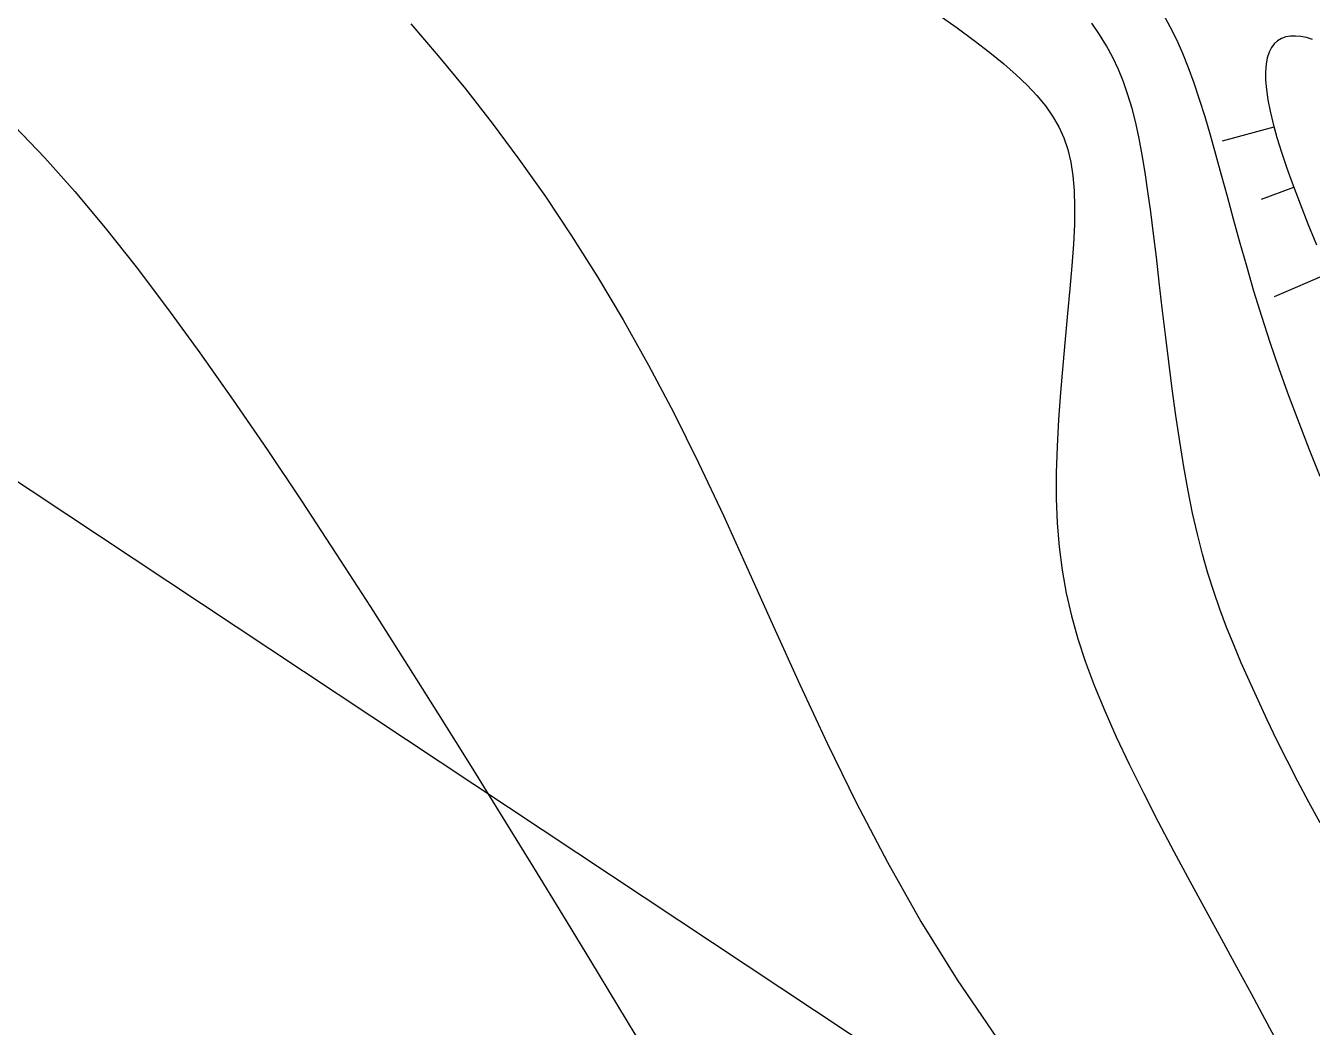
# Model space of a CAD drawing. Header units: millimetres. Extents: x 501029 to 503193, y 1805862 to 1807132.
# Drawn here: x 502188.05 to 502213.14, y 1806475.19 to 1806494.71 of the extents above; entities that cross this region are included whole.
import ezdxf

# ---------------------------------------------------------------- set-up
doc = ezdxf.new("R2010")
doc.units = ezdxf.units.MM
doc.header["$LTSCALE"] = 12
doc.header["$MEASUREMENT"] = 0
for name, color, linetype in [('3', 7, 'CONTINUOUS'), ('DM0', 7, 'CONTINUOUS'), ('DM1', 4, 'CONTINUOUS')]:
    doc.layers.add(name, color=color, linetype=linetype)

msp = doc.modelspace()

# ---------------------------------------------------------------- linework, layer by layer
at = {"layer": '3', "color": 1, "linetype": 'Continuous', "flags": 128}
msp.add_lwpolyline([(502734.468, 1805863.404), (502565.854, 1806180.86), (502440.381, 1806356.363), (502262.265, 1806436.523), (502063.939, 1806567.977), (501955.637, 1806637.827), (501772.776, 1806767.939), (501708.223, 1807014.777), (501705.5739999999, 1807125.556)], dxfattribs=at)
at = {"layer": 'DM0'}
msp.add_lwpolyline([(502195.5559886657, 1806494.74679633), (502196.0915823928, 1806494.126089275), (502196.6218716481, 1806493.481844731), (502197.1472014147, 1806492.811815958), (502197.6675670533, 1806492.113250391), (502198.1829639241, 1806491.383395467), (502198.6933873876, 1806490.619498621), (502199.1988328038, 1806489.818807288), (502199.6992955334, 1806488.978568905), (502200.1947709366, 1806488.096030906), (502200.6852543738, 1806487.168440728), (502201.1707412051, 1806486.193045806), (502201.6524558387, 1806485.168884692), (502202.1365388727, 1806484.102160403), (502202.6303599526, 1806483.00086707), (502203.1412887243, 1806481.872998825), (502203.6766948333, 1806480.726549801), (502204.2439479255, 1806479.569514131), (502204.8504176463, 1806478.409885946), (502205.5034736419, 1806477.255659379), (502206.2104855575, 1806476.114828562), (502206.9788230391, 1806474.995387628)], dxfattribs=at)
at = {"layer": 'DM1'}
for p, q in [((502211.3884357287, 1806492.466407754), (502212.3901445636, 1806492.743964603)), ((502212.146843696, 1806491.330162471), (502212.7739784967, 1806491.56816262)), ((502212.3996457461, 1806489.436421624), (502213.458301092, 1806489.888125538))]:
    msp.add_line(p, q, dxfattribs=at)
for points, elevation in [([(502205.839001521, 1806494.934687925), (502206.2092569761, 1806494.671229766), (502206.5453012896, 1806494.424431549), (502206.8487171836, 1806494.191739561), (502207.1210873799, 1806493.970600089), (502207.3639946003, 1806493.758459419), (502207.5790215668, 1806493.552763838), (502207.767751001, 1806493.350959633), (502207.931765625, 1806493.15049309), (502208.0725669951, 1806492.94860782), (502208.1913320073, 1806492.74173673), (502208.2891563921, 1806492.526110052), (502208.3671358799, 1806492.297958016), (502208.4263662012, 1806492.053510854), (502208.4679430865, 1806491.788998797), (502208.4929622665, 1806491.500652077), (502208.5025194714, 1806491.184700924), (502208.497710432, 1806490.837375569), (502208.4796308786, 1806490.454906245), (502208.449709887, 1806490.035152993), (502208.4107099134, 1806489.582495106), (502208.3657267597, 1806489.102941687), (502208.317856227, 1806488.602501838), (502208.270194117, 1806488.087184664), (502208.2258362313, 1806487.562999268), (502208.1878783715, 1806487.035954752), (502208.1594163388, 1806486.512060221), (502208.1435459352, 1806485.997324777), (502208.1433629618, 1806485.497757525), (502208.1615922154, 1806485.017558801), (502208.1994744721, 1806484.553693885), (502208.2578795036, 1806484.101319292), (502208.3376770806, 1806483.655591533), (502208.4397369749, 1806483.211667125), (502208.5649289579, 1806482.764702581), (502208.7141228005, 1806482.309854413), (502208.8881882743, 1806481.842279137), (502209.0879951504, 1806481.357133267), (502209.3144132004, 1806480.849573315), (502209.5672831003, 1806480.316645632), (502209.8423291463, 1806479.762955908), (502210.1342465393, 1806479.194999668), (502210.4377304803, 1806478.619272437), (502210.7474761702, 1806478.042269741), (502211.0581788101, 1806477.470487106), (502211.3645336009, 1806476.910420056), (502211.6612357435, 1806476.368564118), (502211.9429804391, 1806475.851414817), (502212.2044628886, 1806475.365467678), (502212.4418102912, 1806474.915811358)], 1), ([(502205.839001521, 1806494.934687925), (502206.2092569761, 1806494.671229766), (502206.5453012896, 1806494.424431549), (502206.8487171836, 1806494.191739561), (502207.1210873799, 1806493.970600089), (502207.3639946003, 1806493.758459419), (502207.5790215668, 1806493.552763838), (502207.767751001, 1806493.350959633), (502207.931765625, 1806493.15049309), (502208.0725669951, 1806492.94860782), (502208.1913320073, 1806492.74173673), (502208.2891563921, 1806492.526110052), (502208.3671358799, 1806492.297958016), (502208.4263662012, 1806492.053510854), (502208.4679430865, 1806491.788998797), (502208.4929622665, 1806491.500652077), (502208.5025194714, 1806491.184700924), (502208.497710432, 1806490.837375569), (502208.4796308786, 1806490.454906245), (502208.449709887, 1806490.035152993), (502208.4107099134, 1806489.582495106), (502208.3657267597, 1806489.102941687), (502208.317856227, 1806488.602501838), (502208.270194117, 1806488.087184664), (502208.2258362313, 1806487.562999268), (502208.1878783715, 1806487.035954752), (502208.1594163388, 1806486.512060221), (502208.1435459352, 1806485.997324777), (502208.1433629618, 1806485.497757525), (502208.1615922154, 1806485.017558801), (502208.1994744721, 1806484.553693885), (502208.2578795036, 1806484.101319292), (502208.3376770806, 1806483.655591533), (502208.4397369749, 1806483.211667125), (502208.5649289579, 1806482.764702581), (502208.7141228005, 1806482.309854413), (502208.8881882743, 1806481.842279137), (502209.0879951504, 1806481.357133267), (502209.3144132004, 1806480.849573315), (502209.5672831003, 1806480.316645632), (502209.8423291463, 1806479.762955908), (502210.1342465393, 1806479.194999668), (502210.4377304803, 1806478.619272437), (502210.7474761702, 1806478.042269741), (502211.0581788101, 1806477.470487106), (502211.3645336009, 1806476.910420056), (502211.6612357435, 1806476.368564118), (502211.9429804391, 1806475.851414817), (502212.2044628886, 1806475.365467678), (502212.4418102912, 1806474.915811358)], 1), ([(502205.839001521, 1806494.934687925), (502206.2092569761, 1806494.671229766), (502206.5453012896, 1806494.424431549), (502206.8487171836, 1806494.191739561), (502207.1210873799, 1806493.970600089), (502207.3639946003, 1806493.758459419), (502207.5790215668, 1806493.552763838), (502207.767751001, 1806493.350959633), (502207.931765625, 1806493.15049309), (502208.0725669951, 1806492.94860782), (502208.1913320073, 1806492.74173673), (502208.2891563921, 1806492.526110052), (502208.3671358799, 1806492.297958016), (502208.4263662012, 1806492.053510854), (502208.4679430865, 1806491.788998797), (502208.4929622665, 1806491.500652077), (502208.5025194714, 1806491.184700924), (502208.497710432, 1806490.837375569), (502208.4796308786, 1806490.454906245), (502208.449709887, 1806490.035152993), (502208.4107099134, 1806489.582495106), (502208.3657267597, 1806489.102941687), (502208.317856227, 1806488.602501838), (502208.270194117, 1806488.087184664), (502208.2258362313, 1806487.562999268), (502208.1878783715, 1806487.035954752), (502208.1594163388, 1806486.512060221), (502208.1435459352, 1806485.997324777), (502208.1433629618, 1806485.497757525), (502208.1615922154, 1806485.017558801), (502208.1994744721, 1806484.553693885), (502208.2578795036, 1806484.101319292), (502208.3376770806, 1806483.655591533), (502208.4397369749, 1806483.211667125), (502208.5649289579, 1806482.764702581), (502208.7141228005, 1806482.309854413), (502208.8881882743, 1806481.842279137), (502209.0879951504, 1806481.357133267), (502209.3144132004, 1806480.849573315), (502209.5672831003, 1806480.316645632), (502209.8423291463, 1806479.762955908), (502210.1342465393, 1806479.194999668), (502210.4377304803, 1806478.619272437), (502210.7474761702, 1806478.042269741), (502211.0581788101, 1806477.470487106), (502211.3645336009, 1806476.910420056), (502211.6612357435, 1806476.368564118), (502211.9429804391, 1806475.851414817), (502212.2044628886, 1806475.365467678), (502212.4418102912, 1806474.915811358)], 1), ([(502205.839001521, 1806494.934687925), (502206.2092569761, 1806494.671229766), (502206.5453012896, 1806494.424431549), (502206.8487171836, 1806494.191739561), (502207.1210873799, 1806493.970600089), (502207.3639946003, 1806493.758459419), (502207.5790215668, 1806493.552763838), (502207.767751001, 1806493.350959633), (502207.931765625, 1806493.15049309), (502208.0725669951, 1806492.94860782), (502208.1913320073, 1806492.74173673), (502208.2891563921, 1806492.526110052), (502208.3671358799, 1806492.297958016), (502208.4263662012, 1806492.053510854), (502208.4679430865, 1806491.788998797), (502208.4929622665, 1806491.500652077), (502208.5025194714, 1806491.184700924), (502208.497710432, 1806490.837375569), (502208.4796308786, 1806490.454906245), (502208.449709887, 1806490.035152993), (502208.4107099134, 1806489.582495106), (502208.3657267597, 1806489.102941687), (502208.317856227, 1806488.602501838), (502208.270194117, 1806488.087184664), (502208.2258362313, 1806487.562999268), (502208.1878783715, 1806487.035954752), (502208.1594163388, 1806486.512060221), (502208.1435459352, 1806485.997324777), (502208.1433629618, 1806485.497757525), (502208.1615922154, 1806485.017558801), (502208.1994744721, 1806484.553693885), (502208.2578795036, 1806484.101319292), (502208.3376770806, 1806483.655591533), (502208.4397369749, 1806483.211667125), (502208.5649289579, 1806482.764702581), (502208.7141228005, 1806482.309854413), (502208.8881882743, 1806481.842279137), (502209.0879951504, 1806481.357133267), (502209.3144132004, 1806480.849573315), (502209.5672831003, 1806480.316645632), (502209.8423291463, 1806479.762955908), (502210.1342465393, 1806479.194999668), (502210.4377304803, 1806478.619272437), (502210.7474761702, 1806478.042269741), (502211.0581788101, 1806477.470487106), (502211.3645336009, 1806476.910420056), (502211.6612357435, 1806476.368564118), (502211.9429804391, 1806475.851414817), (502212.2044628886, 1806475.365467678), (502212.4418102912, 1806474.915811358)], 1), ([(502205.839001521, 1806494.934687925), (502206.2092569761, 1806494.671229766), (502206.5453012896, 1806494.424431549), (502206.8487171836, 1806494.191739561), (502207.1210873799, 1806493.970600089), (502207.3639946003, 1806493.758459419), (502207.5790215668, 1806493.552763838), (502207.767751001, 1806493.350959633), (502207.931765625, 1806493.15049309), (502208.0725669951, 1806492.94860782), (502208.1913320073, 1806492.74173673), (502208.2891563921, 1806492.526110052), (502208.3671358799, 1806492.297958016), (502208.4263662012, 1806492.053510854), (502208.4679430865, 1806491.788998797), (502208.4929622665, 1806491.500652077), (502208.5025194714, 1806491.184700924), (502208.497710432, 1806490.837375569), (502208.4796308786, 1806490.454906245), (502208.449709887, 1806490.035152993), (502208.4107099134, 1806489.582495106), (502208.3657267597, 1806489.102941687), (502208.317856227, 1806488.602501838), (502208.270194117, 1806488.087184664), (502208.2258362313, 1806487.562999268), (502208.1878783715, 1806487.035954752), (502208.1594163388, 1806486.512060221), (502208.1435459352, 1806485.997324777), (502208.1433629618, 1806485.497757525), (502208.1615922154, 1806485.017558801), (502208.1994744721, 1806484.553693885), (502208.2578795036, 1806484.101319292), (502208.3376770806, 1806483.655591533), (502208.4397369749, 1806483.211667125), (502208.5649289579, 1806482.764702581), (502208.7141228005, 1806482.309854413), (502208.8881882743, 1806481.842279137), (502209.0879951504, 1806481.357133267), (502209.3144132004, 1806480.849573315), (502209.5672831003, 1806480.316645632), (502209.8423291463, 1806479.762955908), (502210.1342465393, 1806479.194999668), (502210.4377304803, 1806478.619272437), (502210.7474761702, 1806478.042269741), (502211.0581788101, 1806477.470487106), (502211.3645336009, 1806476.910420056), (502211.6612357435, 1806476.368564118), (502211.9429804391, 1806475.851414817), (502212.2044628886, 1806475.365467678), (502212.4418102912, 1806474.915811358)], 1), ([(502205.839001521, 1806494.934687925), (502206.2092569761, 1806494.671229766), (502206.5453012896, 1806494.424431549), (502206.8487171836, 1806494.191739561), (502207.1210873799, 1806493.970600089), (502207.3639946003, 1806493.758459419), (502207.5790215668, 1806493.552763838), (502207.767751001, 1806493.350959633), (502207.931765625, 1806493.15049309), (502208.0725669951, 1806492.94860782), (502208.1913320073, 1806492.74173673), (502208.2891563921, 1806492.526110052), (502208.3671358799, 1806492.297958016), (502208.4263662012, 1806492.053510854), (502208.4679430865, 1806491.788998797), (502208.4929622665, 1806491.500652077), (502208.5025194714, 1806491.184700924), (502208.497710432, 1806490.837375569), (502208.4796308786, 1806490.454906245), (502208.449709887, 1806490.035152993), (502208.4107099134, 1806489.582495106), (502208.3657267597, 1806489.102941687), (502208.317856227, 1806488.602501838), (502208.270194117, 1806488.087184664), (502208.2258362313, 1806487.562999268), (502208.1878783715, 1806487.035954752), (502208.1594163388, 1806486.512060221), (502208.1435459352, 1806485.997324777), (502208.1433629618, 1806485.497757525), (502208.1615922154, 1806485.017558801), (502208.1994744721, 1806484.553693885), (502208.2578795036, 1806484.101319292), (502208.3376770806, 1806483.655591533), (502208.4397369749, 1806483.211667125), (502208.5649289579, 1806482.764702581), (502208.7141228005, 1806482.309854413), (502208.8881882743, 1806481.842279137), (502209.0879951504, 1806481.357133267), (502209.3144132004, 1806480.849573315), (502209.5672831003, 1806480.316645632), (502209.8423291463, 1806479.762955908), (502210.1342465393, 1806479.194999668), (502210.4377304803, 1806478.619272437), (502210.7474761702, 1806478.042269741), (502211.0581788101, 1806477.470487106), (502211.3645336009, 1806476.910420056), (502211.6612357435, 1806476.368564118), (502211.9429804391, 1806475.851414817), (502212.2044628886, 1806475.365467678), (502212.4418102912, 1806474.915811358)], 1), ([(502205.839001521, 1806494.934687925), (502206.2092569761, 1806494.671229766), (502206.5453012896, 1806494.424431549), (502206.8487171836, 1806494.191739561), (502207.1210873799, 1806493.970600089), (502207.3639946003, 1806493.758459419), (502207.5790215668, 1806493.552763838), (502207.767751001, 1806493.350959633), (502207.931765625, 1806493.15049309), (502208.0725669951, 1806492.94860782), (502208.1913320073, 1806492.74173673), (502208.2891563921, 1806492.526110052), (502208.3671358799, 1806492.297958016), (502208.4263662012, 1806492.053510854), (502208.4679430865, 1806491.788998797), (502208.4929622665, 1806491.500652077), (502208.5025194714, 1806491.184700924), (502208.497710432, 1806490.837375569), (502208.4796308786, 1806490.454906245), (502208.449709887, 1806490.035152993), (502208.4107099134, 1806489.582495106), (502208.3657267597, 1806489.102941687), (502208.317856227, 1806488.602501838), (502208.270194117, 1806488.087184664), (502208.2258362313, 1806487.562999268), (502208.1878783715, 1806487.035954752), (502208.1594163388, 1806486.512060221), (502208.1435459352, 1806485.997324777), (502208.1433629618, 1806485.497757525), (502208.1615922154, 1806485.017558801), (502208.1994744721, 1806484.553693885), (502208.2578795036, 1806484.101319292), (502208.3376770806, 1806483.655591533), (502208.4397369749, 1806483.211667125), (502208.5649289579, 1806482.764702581), (502208.7141228005, 1806482.309854413), (502208.8881882743, 1806481.842279137), (502209.0879951504, 1806481.357133267), (502209.3144132004, 1806480.849573315), (502209.5672831003, 1806480.316645632), (502209.8423291463, 1806479.762955908), (502210.1342465393, 1806479.194999668), (502210.4377304803, 1806478.619272437), (502210.7474761702, 1806478.042269741), (502211.0581788101, 1806477.470487106), (502211.3645336009, 1806476.910420056), (502211.6612357435, 1806476.368564118), (502211.9429804391, 1806475.851414817), (502212.2044628886, 1806475.365467678), (502212.4418102912, 1806474.915811358)], 1), ([(502205.839001521, 1806494.934687925), (502206.2092569761, 1806494.671229766), (502206.5453012896, 1806494.424431549), (502206.8487171836, 1806494.191739561), (502207.1210873799, 1806493.970600089), (502207.3639946003, 1806493.758459419), (502207.5790215668, 1806493.552763838), (502207.767751001, 1806493.350959633), (502207.931765625, 1806493.15049309), (502208.0725669951, 1806492.94860782), (502208.1913320073, 1806492.74173673), (502208.2891563921, 1806492.526110052), (502208.3671358799, 1806492.297958016), (502208.4263662012, 1806492.053510854), (502208.4679430865, 1806491.788998797), (502208.4929622665, 1806491.500652077), (502208.5025194714, 1806491.184700924), (502208.497710432, 1806490.837375569), (502208.4796308786, 1806490.454906245), (502208.449709887, 1806490.035152993), (502208.4107099134, 1806489.582495106), (502208.3657267597, 1806489.102941687), (502208.317856227, 1806488.602501838), (502208.270194117, 1806488.087184664), (502208.2258362313, 1806487.562999268), (502208.1878783715, 1806487.035954752), (502208.1594163388, 1806486.512060221), (502208.1435459352, 1806485.997324777), (502208.1433629618, 1806485.497757525), (502208.1615922154, 1806485.017558801), (502208.1994744721, 1806484.553693885), (502208.2578795036, 1806484.101319292), (502208.3376770806, 1806483.655591533), (502208.4397369749, 1806483.211667125), (502208.5649289579, 1806482.764702581), (502208.7141228005, 1806482.309854413), (502208.8881882743, 1806481.842279137), (502209.0879951504, 1806481.357133267), (502209.3144132004, 1806480.849573315), (502209.5672831003, 1806480.316645632), (502209.8423291463, 1806479.762955908), (502210.1342465393, 1806479.194999668), (502210.4377304803, 1806478.619272437), (502210.7474761702, 1806478.042269741), (502211.0581788101, 1806477.470487106), (502211.3645336009, 1806476.910420056), (502211.6612357435, 1806476.368564118), (502211.9429804391, 1806475.851414817), (502212.2044628886, 1806475.365467678), (502212.4418102912, 1806474.915811358)], 1), ([(502205.839001521, 1806494.934687925), (502206.2092569761, 1806494.671229766), (502206.5453012896, 1806494.424431549), (502206.8487171836, 1806494.191739561), (502207.1210873799, 1806493.970600089), (502207.3639946003, 1806493.758459419), (502207.5790215668, 1806493.552763838), (502207.767751001, 1806493.350959633), (502207.931765625, 1806493.15049309), (502208.0725669951, 1806492.94860782), (502208.1913320073, 1806492.74173673), (502208.2891563921, 1806492.526110052), (502208.3671358799, 1806492.297958016), (502208.4263662012, 1806492.053510854), (502208.4679430865, 1806491.788998797), (502208.4929622665, 1806491.500652077), (502208.5025194714, 1806491.184700924), (502208.497710432, 1806490.837375569), (502208.4796308786, 1806490.454906245), (502208.449709887, 1806490.035152993), (502208.4107099134, 1806489.582495106), (502208.3657267597, 1806489.102941687), (502208.317856227, 1806488.602501838), (502208.270194117, 1806488.087184664), (502208.2258362313, 1806487.562999268), (502208.1878783715, 1806487.035954752), (502208.1594163388, 1806486.512060221), (502208.1435459352, 1806485.997324777), (502208.1433629618, 1806485.497757525), (502208.1615922154, 1806485.017558801), (502208.1994744721, 1806484.553693885), (502208.2578795036, 1806484.101319292), (502208.3376770806, 1806483.655591533), (502208.4397369749, 1806483.211667125), (502208.5649289579, 1806482.764702581), (502208.7141228005, 1806482.309854413), (502208.8881882743, 1806481.842279137), (502209.0879951504, 1806481.357133267), (502209.3144132004, 1806480.849573315), (502209.5672831003, 1806480.316645632), (502209.8423291463, 1806479.762955908), (502210.1342465393, 1806479.194999668), (502210.4377304803, 1806478.619272437), (502210.7474761702, 1806478.042269741), (502211.0581788101, 1806477.470487106), (502211.3645336009, 1806476.910420056), (502211.6612357435, 1806476.368564118), (502211.9429804391, 1806475.851414817), (502212.2044628886, 1806475.365467678), (502212.4418102912, 1806474.915811358)], 1), ([(502205.839001521, 1806494.934687925), (502206.2092569761, 1806494.671229766), (502206.5453012896, 1806494.424431549), (502206.8487171836, 1806494.191739561), (502207.1210873799, 1806493.970600089), (502207.3639946003, 1806493.758459419), (502207.5790215668, 1806493.552763838), (502207.767751001, 1806493.350959633), (502207.931765625, 1806493.15049309), (502208.0725669951, 1806492.94860782), (502208.1913320073, 1806492.74173673), (502208.2891563921, 1806492.526110052), (502208.3671358799, 1806492.297958016), (502208.4263662012, 1806492.053510854), (502208.4679430865, 1806491.788998797), (502208.4929622665, 1806491.500652077), (502208.5025194714, 1806491.184700924), (502208.497710432, 1806490.837375569), (502208.4796308786, 1806490.454906245), (502208.449709887, 1806490.035152993), (502208.4107099134, 1806489.582495106), (502208.3657267597, 1806489.102941687), (502208.317856227, 1806488.602501838), (502208.270194117, 1806488.087184664), (502208.2258362313, 1806487.562999268), (502208.1878783715, 1806487.035954752), (502208.1594163388, 1806486.512060221), (502208.1435459352, 1806485.997324777), (502208.1433629618, 1806485.497757525), (502208.1615922154, 1806485.017558801), (502208.1994744721, 1806484.553693885), (502208.2578795036, 1806484.101319292), (502208.3376770806, 1806483.655591533), (502208.4397369749, 1806483.211667125), (502208.5649289579, 1806482.764702581), (502208.7141228005, 1806482.309854413), (502208.8881882743, 1806481.842279137), (502209.0879951504, 1806481.357133267), (502209.3144132004, 1806480.849573315), (502209.5672831003, 1806480.316645632), (502209.8423291463, 1806479.762955908), (502210.1342465393, 1806479.194999668), (502210.4377304803, 1806478.619272437), (502210.7474761702, 1806478.042269741), (502211.0581788101, 1806477.470487106), (502211.3645336009, 1806476.910420056), (502211.6612357435, 1806476.368564118), (502211.9429804391, 1806475.851414817), (502212.2044628886, 1806475.365467678), (502212.4418102912, 1806474.915811358)], 1), ([(502205.839001521, 1806494.934687925), (502206.2092569761, 1806494.671229766), (502206.5453012896, 1806494.424431549), (502206.8487171836, 1806494.191739561), (502207.1210873799, 1806493.970600089), (502207.3639946003, 1806493.758459419), (502207.5790215668, 1806493.552763838), (502207.767751001, 1806493.350959633), (502207.931765625, 1806493.15049309), (502208.0725669951, 1806492.94860782), (502208.1913320073, 1806492.74173673), (502208.2891563921, 1806492.526110052), (502208.3671358799, 1806492.297958016), (502208.4263662012, 1806492.053510854), (502208.4679430865, 1806491.788998797), (502208.4929622665, 1806491.500652077), (502208.5025194714, 1806491.184700924), (502208.497710432, 1806490.837375569), (502208.4796308786, 1806490.454906245), (502208.449709887, 1806490.035152993), (502208.4107099134, 1806489.582495106), (502208.3657267597, 1806489.102941687), (502208.317856227, 1806488.602501838), (502208.270194117, 1806488.087184664), (502208.2258362313, 1806487.562999268), (502208.1878783715, 1806487.035954752), (502208.1594163388, 1806486.512060221), (502208.1435459352, 1806485.997324777), (502208.1433629618, 1806485.497757525), (502208.1615922154, 1806485.017558801), (502208.1994744721, 1806484.553693885), (502208.2578795036, 1806484.101319292), (502208.3376770806, 1806483.655591533), (502208.4397369749, 1806483.211667125), (502208.5649289579, 1806482.764702581), (502208.7141228005, 1806482.309854413), (502208.8881882743, 1806481.842279137), (502209.0879951504, 1806481.357133267), (502209.3144132004, 1806480.849573315), (502209.5672831003, 1806480.316645632), (502209.8423291463, 1806479.762955908), (502210.1342465393, 1806479.194999668), (502210.4377304803, 1806478.619272437), (502210.7474761702, 1806478.042269741), (502211.0581788101, 1806477.470487106), (502211.3645336009, 1806476.910420056), (502211.6612357435, 1806476.368564118), (502211.9429804391, 1806475.851414817), (502212.2044628886, 1806475.365467678), (502212.4418102912, 1806474.915811358)], 1), ([(502205.839001521, 1806494.934687925), (502206.2092569761, 1806494.671229766), (502206.5453012896, 1806494.424431549), (502206.8487171836, 1806494.191739561), (502207.1210873799, 1806493.970600089), (502207.3639946003, 1806493.758459419), (502207.5790215668, 1806493.552763838), (502207.767751001, 1806493.350959633), (502207.931765625, 1806493.15049309), (502208.0725669951, 1806492.94860782), (502208.1913320073, 1806492.74173673), (502208.2891563921, 1806492.526110052), (502208.3671358799, 1806492.297958016), (502208.4263662012, 1806492.053510854), (502208.4679430865, 1806491.788998797), (502208.4929622665, 1806491.500652077), (502208.5025194714, 1806491.184700924), (502208.497710432, 1806490.837375569), (502208.4796308786, 1806490.454906245), (502208.449709887, 1806490.035152993), (502208.4107099134, 1806489.582495106), (502208.3657267597, 1806489.102941687), (502208.317856227, 1806488.602501838), (502208.270194117, 1806488.087184664), (502208.2258362313, 1806487.562999268), (502208.1878783715, 1806487.035954752), (502208.1594163388, 1806486.512060221), (502208.1435459352, 1806485.997324777), (502208.1433629618, 1806485.497757525), (502208.1615922154, 1806485.017558801), (502208.1994744721, 1806484.553693885), (502208.2578795036, 1806484.101319292), (502208.3376770806, 1806483.655591533), (502208.4397369749, 1806483.211667125), (502208.5649289579, 1806482.764702581), (502208.7141228005, 1806482.309854413), (502208.8881882743, 1806481.842279137), (502209.0879951504, 1806481.357133267), (502209.3144132004, 1806480.849573315), (502209.5672831003, 1806480.316645632), (502209.8423291463, 1806479.762955908), (502210.1342465393, 1806479.194999668), (502210.4377304803, 1806478.619272437), (502210.7474761702, 1806478.042269741), (502211.0581788101, 1806477.470487106), (502211.3645336009, 1806476.910420056), (502211.6612357435, 1806476.368564118), (502211.9429804391, 1806475.851414817), (502212.2044628886, 1806475.365467678), (502212.4418102912, 1806474.915811358)], 1), ([(502205.839001521, 1806494.934687925), (502206.2092569761, 1806494.671229766), (502206.5453012896, 1806494.424431549), (502206.8487171836, 1806494.191739561), (502207.1210873799, 1806493.970600089), (502207.3639946003, 1806493.758459419), (502207.5790215668, 1806493.552763838), (502207.767751001, 1806493.350959633), (502207.931765625, 1806493.15049309), (502208.0725669951, 1806492.94860782), (502208.1913320073, 1806492.74173673), (502208.2891563921, 1806492.526110052), (502208.3671358799, 1806492.297958016), (502208.4263662012, 1806492.053510854), (502208.4679430865, 1806491.788998797), (502208.4929622665, 1806491.500652077), (502208.5025194714, 1806491.184700924), (502208.497710432, 1806490.837375569), (502208.4796308786, 1806490.454906245), (502208.449709887, 1806490.035152993), (502208.4107099134, 1806489.582495106), (502208.3657267597, 1806489.102941687), (502208.317856227, 1806488.602501838), (502208.270194117, 1806488.087184664), (502208.2258362313, 1806487.562999268), (502208.1878783715, 1806487.035954752), (502208.1594163388, 1806486.512060221), (502208.1435459352, 1806485.997324777), (502208.1433629618, 1806485.497757525), (502208.1615922154, 1806485.017558801), (502208.1994744721, 1806484.553693885), (502208.2578795036, 1806484.101319292), (502208.3376770806, 1806483.655591533), (502208.4397369749, 1806483.211667125), (502208.5649289579, 1806482.764702581), (502208.7141228005, 1806482.309854413), (502208.8881882743, 1806481.842279137), (502209.0879951504, 1806481.357133267), (502209.3144132004, 1806480.849573315), (502209.5672831003, 1806480.316645632), (502209.8423291463, 1806479.762955908), (502210.1342465393, 1806479.194999668), (502210.4377304803, 1806478.619272437), (502210.7474761702, 1806478.042269741), (502211.0581788101, 1806477.470487106), (502211.3645336009, 1806476.910420056), (502211.6612357435, 1806476.368564118), (502211.9429804391, 1806475.851414817), (502212.2044628886, 1806475.365467678), (502212.4418102912, 1806474.915811358)], 1), ([(502205.839001521, 1806494.934687925), (502206.2092569761, 1806494.671229766), (502206.5453012896, 1806494.424431549), (502206.8487171836, 1806494.191739561), (502207.1210873799, 1806493.970600089), (502207.3639946003, 1806493.758459419), (502207.5790215668, 1806493.552763838), (502207.767751001, 1806493.350959633), (502207.931765625, 1806493.15049309), (502208.0725669951, 1806492.94860782), (502208.1913320073, 1806492.74173673), (502208.2891563921, 1806492.526110052), (502208.3671358799, 1806492.297958016), (502208.4263662012, 1806492.053510854), (502208.4679430865, 1806491.788998797), (502208.4929622665, 1806491.500652077), (502208.5025194714, 1806491.184700924), (502208.497710432, 1806490.837375569), (502208.4796308786, 1806490.454906245), (502208.449709887, 1806490.035152993), (502208.4107099134, 1806489.582495106), (502208.3657267597, 1806489.102941687), (502208.317856227, 1806488.602501838), (502208.270194117, 1806488.087184664), (502208.2258362313, 1806487.562999268), (502208.1878783715, 1806487.035954752), (502208.1594163388, 1806486.512060221), (502208.1435459352, 1806485.997324777), (502208.1433629618, 1806485.497757525), (502208.1615922154, 1806485.017558801), (502208.1994744721, 1806484.553693885), (502208.2578795036, 1806484.101319292), (502208.3376770806, 1806483.655591533), (502208.4397369749, 1806483.211667125), (502208.5649289579, 1806482.764702581), (502208.7141228005, 1806482.309854413), (502208.8881882743, 1806481.842279137), (502209.0879951504, 1806481.357133267), (502209.3144132004, 1806480.849573315), (502209.5672831003, 1806480.316645632), (502209.8423291463, 1806479.762955908), (502210.1342465393, 1806479.194999668), (502210.4377304803, 1806478.619272437), (502210.7474761702, 1806478.042269741), (502211.0581788101, 1806477.470487106), (502211.3645336009, 1806476.910420056), (502211.6612357435, 1806476.368564118), (502211.9429804391, 1806475.851414817), (502212.2044628886, 1806475.365467678), (502212.4418102912, 1806474.915811358)], 1), ([(502205.839001521, 1806494.934687925), (502206.2092569761, 1806494.671229766), (502206.5453012896, 1806494.424431549), (502206.8487171836, 1806494.191739561), (502207.1210873799, 1806493.970600089), (502207.3639946003, 1806493.758459419), (502207.5790215668, 1806493.552763838), (502207.767751001, 1806493.350959633), (502207.931765625, 1806493.15049309), (502208.0725669951, 1806492.94860782), (502208.1913320073, 1806492.74173673), (502208.2891563921, 1806492.526110052), (502208.3671358799, 1806492.297958016), (502208.4263662012, 1806492.053510854), (502208.4679430865, 1806491.788998797), (502208.4929622665, 1806491.500652077), (502208.5025194714, 1806491.184700924), (502208.497710432, 1806490.837375569), (502208.4796308786, 1806490.454906245), (502208.449709887, 1806490.035152993), (502208.4107099134, 1806489.582495106), (502208.3657267597, 1806489.102941687), (502208.317856227, 1806488.602501838), (502208.270194117, 1806488.087184664), (502208.2258362313, 1806487.562999268), (502208.1878783715, 1806487.035954752), (502208.1594163388, 1806486.512060221), (502208.1435459352, 1806485.997324777), (502208.1433629618, 1806485.497757525), (502208.1615922154, 1806485.017558801), (502208.1994744721, 1806484.553693885), (502208.2578795036, 1806484.101319292), (502208.3376770806, 1806483.655591533), (502208.4397369749, 1806483.211667125), (502208.5649289579, 1806482.764702581), (502208.7141228005, 1806482.309854413), (502208.8881882743, 1806481.842279137), (502209.0879951504, 1806481.357133267), (502209.3144132004, 1806480.849573315), (502209.5672831003, 1806480.316645632), (502209.8423291463, 1806479.762955908), (502210.1342465393, 1806479.194999668), (502210.4377304803, 1806478.619272437), (502210.7474761702, 1806478.042269741), (502211.0581788101, 1806477.470487106), (502211.3645336009, 1806476.910420056), (502211.6612357435, 1806476.368564118), (502211.9429804391, 1806475.851414817), (502212.2044628886, 1806475.365467678), (502212.4418102912, 1806474.915811358)], 1), ([(502213.2883133135, 1806479.175729167), (502213.0668982228, 1806479.57999693), (502212.8526540463, 1806479.98519894), (502212.6462043415, 1806480.38884388), (502212.4481726656, 1806480.788440435), (502212.2591825763, 1806481.18149729), (502212.0798576309, 1806481.565523129), (502211.9108213867, 1806481.938026637), (502211.7524895489, 1806482.297684302), (502211.604446414, 1806482.647843828), (502211.4660684263, 1806482.993020723), (502211.3367320297, 1806483.337730496), (502211.2158136687, 1806483.686488653), (502211.1026897874, 1806484.043810703), (502210.9967368301, 1806484.414212154), (502210.8973312406, 1806484.802208513), (502210.8038494636, 1806485.212315289), (502210.7156679428, 1806485.649047988), (502210.6322150851, 1806486.115105537), (502210.5531271453, 1806486.605920524), (502210.4780923407, 1806487.115108955), (502210.4067988887, 1806487.636286837), (502210.3389350064, 1806488.163070176), (502210.2741889111, 1806488.689074978), (502210.2122488202, 1806489.207917249), (502210.1528029507, 1806489.713212996), (502210.0955395202, 1806490.198578225), (502210.040146746, 1806490.657628941), (502209.9861481894, 1806491.085446898), (502209.9324087898, 1806491.482976838), (502209.8776288308, 1806491.852629247), (502209.8205085956, 1806492.196814615), (502209.7597483681, 1806492.517943428), (502209.6940484318, 1806492.818426175), (502209.62210907, 1806493.100673344), (502209.5426305665, 1806493.367095423), (502209.4543132047, 1806493.620102899), (502209.3558572682, 1806493.862106261), (502209.2459633601, 1806494.095426655), (502209.1233333618, 1806494.322027855), (502208.9866694747, 1806494.543784293), (502208.8346738997, 1806494.762570403)], 2)]:
    msp.add_lwpolyline(points, dxfattribs=dict(at, elevation=elevation))
for points in [[(502210.2273626222, 1806494.940457201), (502210.3603889299, 1806494.69861943), (502210.4855257057, 1806494.445486555), (502210.6040878715, 1806494.17921984), (502210.7173903493, 1806493.897980544), (502210.8267480611, 1806493.599929931), (502210.9334759289, 1806493.283229261), (502211.0388888747, 1806492.946039796), (502211.1443018204, 1806492.587026261), (502211.2510296881, 1806492.20686724), (502211.3603874, 1806491.806744777), (502211.4736898777, 1806491.38784092), (502211.5922520435, 1806490.951337715), (502211.7173888193, 1806490.498417209), (502211.8504151271, 1806490.030261447), (502211.9926458888, 1806489.548052477), (502212.1453960266, 1806489.052972344), (502212.3099804623, 1806488.546203095), (502212.4871092516, 1806488.029363455), (502212.6750729836, 1806487.505818857), (502212.8715573813, 1806486.979371413), (502213.0742481677, 1806486.453823237), (502213.2808310654, 1806485.932976438)], [(502213.1417020879, 1806494.447549791), (502213.024925502, 1806494.480261699), (502212.9136275686, 1806494.502029118), (502212.8084170301, 1806494.512122411), (502212.709902629, 1806494.509811944), (502212.6186931077, 1806494.494368082), (502212.5353972088, 1806494.46506119), (502212.4606236737, 1806494.4211819), (502212.3949812408, 1806494.362101921), (502212.3390786477, 1806494.287213228), (502212.2935246319, 1806494.195907795), (502212.2589279311, 1806494.087577598), (502212.2358972825, 1806493.961614613), (502212.2250414239, 1806493.817410814), (502212.2269690927, 1806493.654358178), (502212.2422890267, 1806493.47184868), (502212.2716099631, 1806493.269274294), (502212.3154797663, 1806493.046026996), (502212.3742028067, 1806492.801498757), (502212.4480225821, 1806492.535081549), (502212.5371825893, 1806492.246167341), (502212.6419263258, 1806491.934148106), (502212.7624972891, 1806491.598415814), (502212.899138976, 1806491.238362436), (502213.0520948842, 1806490.853379943), (502213.2216085109, 1806490.442860306)], [(502187.8392584164, 1806492.747387077), (502188.420462407, 1806492.139805814), (502189.0059275719, 1806491.482366326), (502189.5984541078, 1806490.774095771), (502190.2008422117, 1806490.014021307), (502190.8158920808, 1806489.201170089), (502191.4464039118, 1806488.334569277), (502192.0939076498, 1806487.415056442), (502192.754852234, 1806486.450710816), (502193.4244163517, 1806485.451422045), (502194.0977786901, 1806484.427079774), (502194.7701179364, 1806483.387573651), (502195.4366127781, 1806482.342793321), (502196.0924419024, 1806481.302628431), (502196.7327839967, 1806480.276968627), (502197.3528177483, 1806479.275703554), (502197.9477218443, 1806478.30872286), (502198.5148116963, 1806477.382278625), (502199.0599496132, 1806476.488072671), (502199.5911346277, 1806475.614169254), (502200.1163657726, 1806474.748632629)]]:
    msp.add_lwpolyline(points, dxfattribs=at)

doc.saveas('drawing.dxf')
